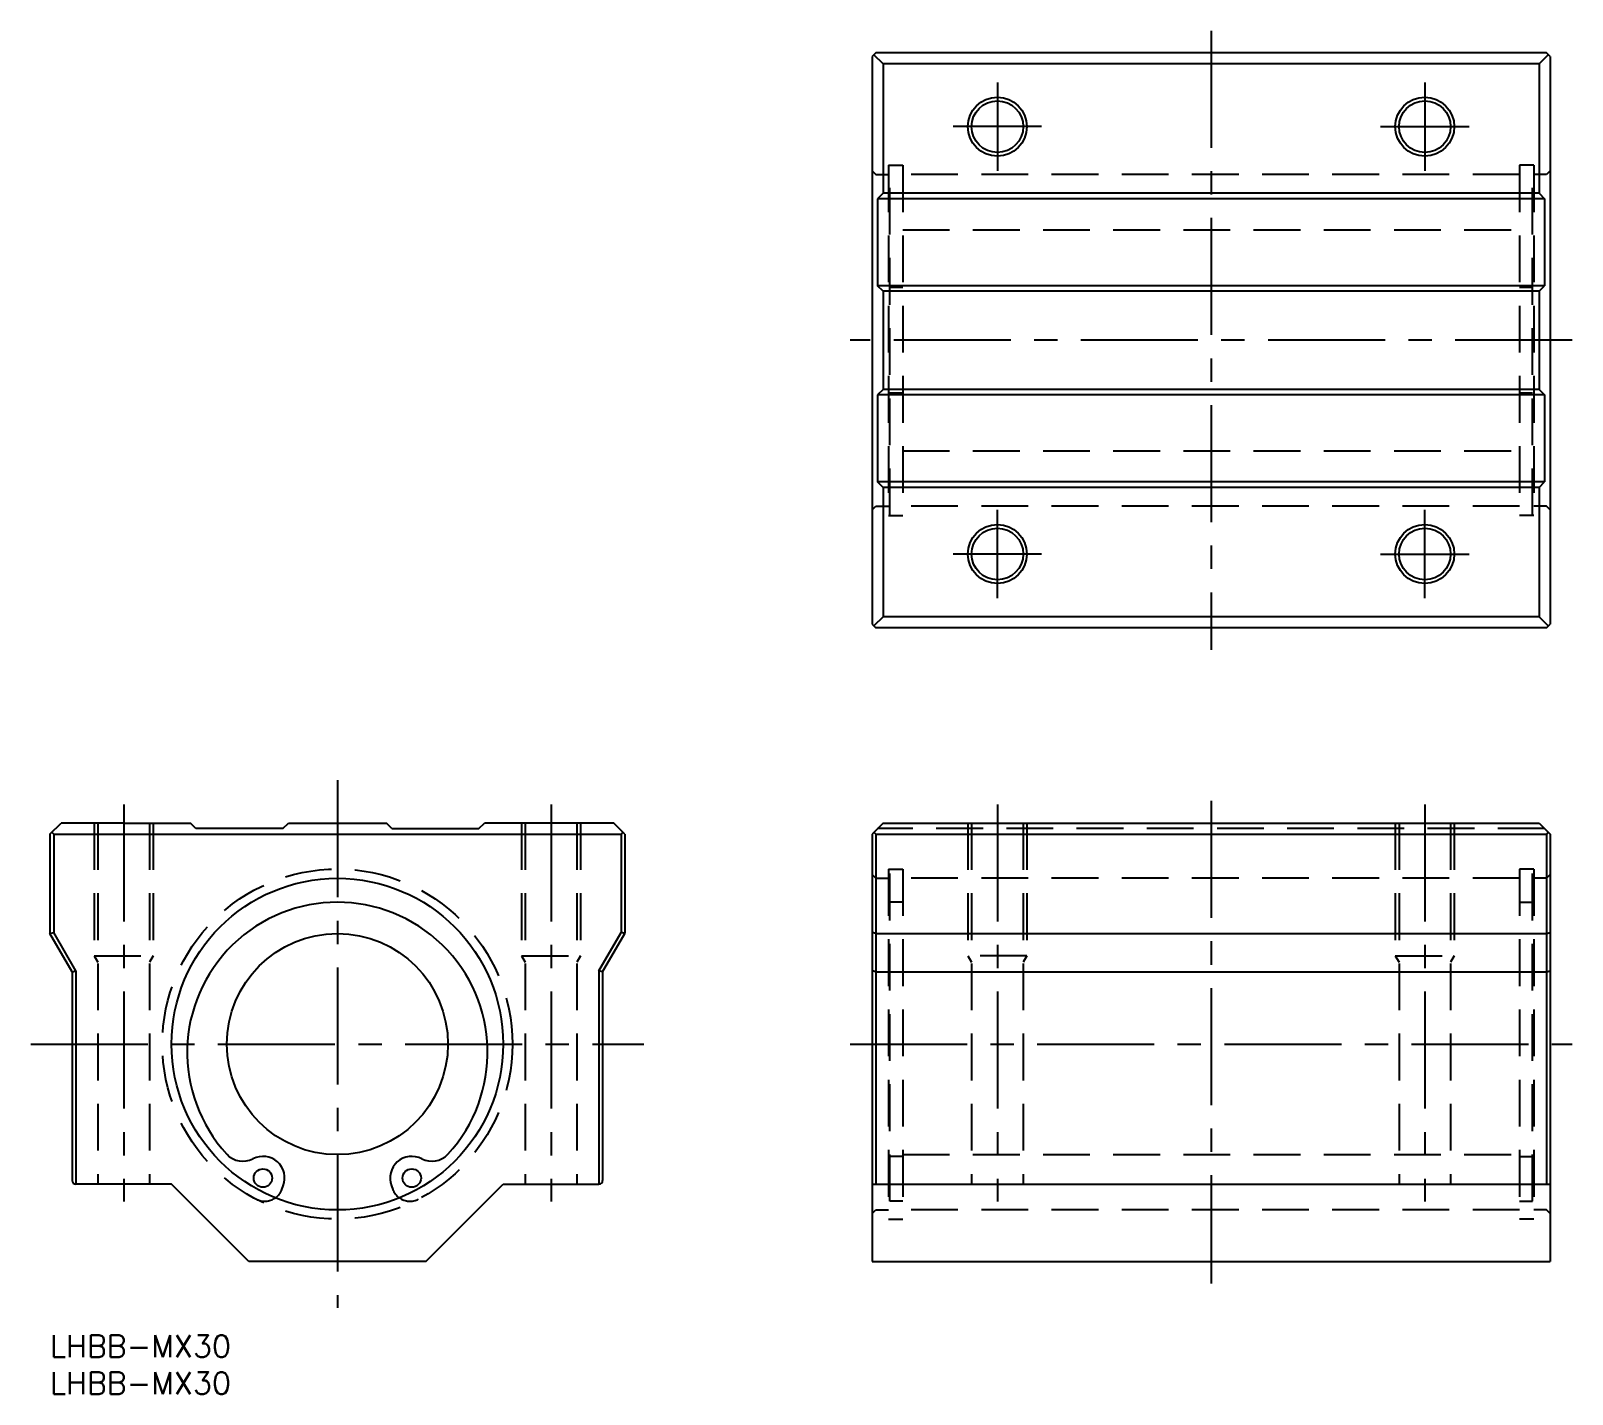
# Model space of a CAD drawing. Extents: x -3 to 207, y -8 to 177.
import ezdxf

# ---------------------------------------------------------------- set-up
doc = ezdxf.new("R2010")
doc.units = 0
doc.header["$LTSCALE"] = 0.5
doc.linetypes.add('CENTER', pattern=[50.8, 31.75, -6.35, 6.35, -6.35])
doc.linetypes.add('DASHED', pattern=[19.05, 12.7, -6.35])
doc.layers.get('0').update_dxf_attribs({"linetype": 'CONTINUOUS'})
for name, color, linetype in [('MSM_CENTER', 1, 'CENTER'), ('MSM_CONTINUOUS', 7, 'CONTINUOUS'), ('MSM_DASHED', 4, 'DASHED'), ('MSM_NARROW', 5, 'CONTINUOUS'), ('MSM_PART_NUMBER', 7, 'CONTINUOUS')]:
    doc.layers.add(name, color=color, linetype=linetype)
doc.styles.get("Standard").update_dxf_attribs({"font": 'txt.shx', "height": 3, "bigfont": 'bigfont.shx'})

# ---------------------------------------------------------------- blocks, each defined once
blk = doc.blocks.new('*U6')
at = {"layer": 'MSM_PART_NUMBER'}
blk.add_text('LHBB-MX30', height=3, dxfattribs=at).set_placement((0, -3))
blk = doc.blocks.new('*U7')
at = {"layer": 'MSM_PART_NUMBER'}
blk.add_text('LHBB-MX30', height=3, dxfattribs=at).set_placement((0, -8))

msp = doc.modelspace()

# ---------------------------------------------------------------- linework, layer by layer
at = {"color": 12, "linetype": 'CONTINUOUS'}
msp.add_line((174.82, 96), (174.82, 96), dxfattribs=at)
at = {"layer": 'MSM_CENTER'}
for p, q in [((157.57, 177), (157.57, 93)), ((128.57, 170), (128.57, 158)), ((186.57, 170), (186.57, 158)), ((134.57, 164), (122.57, 164)), ((180.57, 164), (192.57, 164)), ((206.57, 135), (108.57, 135)), ((128.57, 100), (128.57, 112)), ((186.57, 100), (186.57, 112)), ((134.57, 106), (122.57, 106)), ((180.57, 106), (192.57, 106)), ((39, 75.3), (39, 3.7)), ((10, 72.02), (10, 18.15)), ((68, 72.02), (68, 18.15)), ((128.57, 72.02), (128.57, 18.15)), ((157.57, 72.5), (157.57, 7)), ((186.57, 72.02), (186.57, 18.15)), ((-2.6, 39.5), (80.6, 39.5)), ((108.57, 39.5), (206.57, 39.5))]:
    msp.add_line(p, q, dxfattribs=at)
at = {"layer": 'MSM_CONTINUOUS'}
for p, q in [((112.07, 174), (111.57, 173.5)), ((113.07, 172.5), (111.82, 173.75)), ((203.07, 174), (112.07, 174)), ((202.07, 172.5), (203.32, 173.75)), ((203.57, 173.5), (203.07, 174)), ((111.57, 173.5), (111.57, 96.5)), ((202.07, 172.5), (113.07, 172.5)), ((113.07, 172.5), (113.07, 154.95)), ((202.07, 172.5), (202.07, 154.95)), ((203.57, 173.5), (203.57, 96.5)), ((113.07, 154.95), (112.32, 154.2)), ((202.07, 154.95), (113.07, 154.95)), ((202.07, 154.95), (202.82, 154.2)), ((112.32, 154.2), (112.32, 142.4)), ((202.82, 154.2), (112.32, 154.2)), ((202.82, 154.2), (202.82, 142.4)), ((113.07, 141.65), (112.32, 142.4)), ((202.82, 142.4), (112.32, 142.4)), ((202.07, 141.65), (202.82, 142.4)), ((202.07, 141.65), (113.07, 141.65)), ((113.07, 141.65), (113.07, 128.35)), ((202.07, 141.65), (202.07, 128.35)), ((113.07, 128.35), (112.32, 127.6)), ((202.82, 127.6), (112.32, 127.6)), ((112.32, 127.6), (112.32, 115.8)), ((202.07, 128.35), (113.07, 128.35)), ((202.07, 128.35), (202.82, 127.6)), ((202.82, 127.6), (202.82, 115.8)), ((113.07, 115.05), (112.32, 115.8)), ((202.82, 115.8), (112.32, 115.8)), ((202.07, 115.05), (113.07, 115.05)), ((113.07, 115.05), (113.07, 97.5)), ((202.07, 115.05), (202.82, 115.8)), ((202.07, 115.05), (202.07, 97.5)), ((111.57, 96.5), (112.07, 96)), ((113.07, 97.5), (111.82, 96.25)), ((202.07, 97.5), (113.07, 97.5)), ((202.07, 97.5), (203.32, 96.25)), ((203.07, 96), (203.57, 96.5)), ((203.07, 96), (112.07, 96)), ((0, 68), (1.5, 69.5)), ((10, 69.5), (1.5, 69.5)), ((10, 69.5), (19.05, 69.5)), ((19.8, 68.75), (19.05, 69.5)), ((31.6, 68.75), (32.35, 69.5)), ((32.35, 69.5), (45.65, 69.5)), ((32.35, 69.5), (45.65, 69.5)), ((46.4, 68.75), (45.65, 69.5)), ((58.2, 68.75), (58.95, 69.5)), ((76.5, 69.5), (58.95, 69.5)), ((78, 68), (76.5, 69.5)), ((113.07, 69.5), (111.57, 68)), ((113.07, 69.5), (202.07, 69.5)), ((202.07, 69.5), (203.57, 68)), ((0, 68), (0, 54.5)), ((0.5, 68), (0.25, 68.25)), ((0.5, 68), (77.5, 68)), ((0.5, 68), (0.5, 54.63)), ((31.6, 68.75), (19.8, 68.75)), ((46.4, 68.75), (58.2, 68.75)), ((77.5, 68), (77.75, 68.25)), ((77.5, 68), (77.5, 54.63)), ((78, 68), (78, 54.5)), ((111.57, 68), (111.57, 10)), ((112.07, 68), (111.82, 68.25)), ((112.07, 68), (203.07, 68)), ((112.07, 68), (112.07, 20.5)), ((203.07, 68), (203.32, 68.25)), ((203.07, 68), (203.07, 20.5)), ((203.57, 68), (203.57, 10)), ((0, 54.5), (0.5, 54.63)), ((3, 49.3), (0, 54.5)), ((3.5, 49.44), (0.5, 54.63)), ((74.5, 49.44), (77.5, 54.63)), ((75, 49.3), (78, 54.5)), ((78, 54.5), (77.5, 54.63)), ((112.07, 54.5), (111.57, 54.63)), ((112.07, 54.5), (203.07, 54.5)), ((203.07, 54.5), (203.57, 54.63)), ((3, 49.3), (3.5, 49.44)), ((3, 49.3), (3, 21)), ((3.5, 49.44), (3.5, 20.5)), ((74.5, 49.44), (74.5, 20.5)), ((75, 49.3), (74.5, 49.44)), ((75, 49.3), (75, 21)), ((112.07, 49.3), (111.57, 49.44)), ((112.07, 49.3), (203.07, 49.3)), ((203.07, 49.3), (203.57, 49.44)), ((16.5, 20.5), (3.5, 20.5)), ((27, 10), (16.5, 20.5)), ((31.47, 19.79), (31.66, 20.26)), ((46.34, 20.26), (46.53, 19.79)), ((51, 10), (61.5, 20.5)), ((61.5, 20.5), (74.5, 20.5)), ((111.67, 20.5), (203.57, 20.5)), ((51, 10), (27, 10)), ((111.57, 10), (203.57, 10))]:
    msp.add_line(p, q, dxfattribs=at)
for centre, radius in [((128.57, 164), 3.5), ((186.57, 164), 3.5), ((128.57, 106), 3.5), ((186.57, 106), 3.5), ((39, 39.5), 22.5), ((39, 39.5), 15), ((28.9, 21.32), 1.25), ((49.1, 21.32), 1.25)]:
    msp.add_circle(centre, radius, dxfattribs=at)
for centre, radius, start, end in [((39, 38.37), 20.38, 317.3049, 222.6951), ((26.19, 26.56), 2.95, 222.6951, 297.3094), ((28.9, 21.32), 2.95, 339.1033, 117.3094), ((49.1, 21.32), 2.95, 62.6906, 200.8967), ((51.81, 26.56), 2.95, 242.6906, 317.3049), ((3.5, 21), 0.5, 180, 270), ((74.5, 21), 0.5, 270, 0), ((29.14, 20.68), 2.5, 305.2253, 339.1033), ((48.86, 20.68), 2.5, 200.8967, 234.7747)]:
    msp.add_arc(centre, radius, start, end, dxfattribs=at)
at = {"layer": 'MSM_DASHED'}
for p, q in [((111.57, 158), (112.07, 157.5)), ((112.07, 157.5), (113.77, 157.5)), ((113.77, 158.75), (115.72, 158.75)), ((113.77, 158.75), (113.77, 111.25)), ((113.97, 111.25, 0.38), (113.97, 158.75, 0.38)), ((115.72, 158.75), (115.72, 111.25)), ((199.42, 157.5), (115.72, 157.5)), ((201.37, 158.75), (199.42, 158.75)), ((199.42, 158.75), (199.42, 111.25)), ((201.17, 111.25, 0.38), (201.17, 158.75, 0.38)), ((201.37, 158.75), (201.37, 111.25)), ((203.07, 157.5), (201.37, 157.5)), ((203.57, 158), (203.07, 157.5)), ((115.72, 150), (199.42, 150)), ((115.72, 142.15), (113.97, 142.15)), ((201.17, 142.15), (199.42, 142.15)), ((115.72, 127.85), (113.97, 127.85)), ((201.17, 127.85), (199.42, 127.85)), ((115.72, 120), (199.42, 120)), ((111.57, 112), (112.07, 112.5)), ((112.07, 112.5), (113.77, 112.5)), ((113.77, 111.25), (115.72, 111.25)), ((199.42, 112.5), (115.72, 112.5)), ((201.37, 111.25), (199.42, 111.25)), ((203.07, 112.5), (201.37, 112.5)), ((203.57, 112), (203.07, 112.5)), ((6, 69.5), (6, 51.5)), ((6.5, 69.5), (6.5, 20.5)), ((13.5, 69.5), (13.5, 20.5)), ((14, 69.5), (14, 51.5)), ((64, 69.5), (64, 51.5)), ((64.5, 69.5), (64.5, 20.5)), ((71.5, 69.5), (71.5, 20.5)), ((72, 69.5), (72, 51.5)), ((124.57, 69.5), (124.57, 51.5)), ((125.07, 69.5), (125.07, 20.5)), ((132.07, 69.5), (132.07, 20.5)), ((132.57, 69.5), (132.57, 51.5)), ((182.57, 69.5), (182.57, 51.5)), ((183.07, 69.5), (183.07, 20.5)), ((190.07, 69.5), (190.07, 20.5)), ((190.57, 69.5), (190.57, 51.5)), ((202.82, 68.75), (112.32, 68.75)), ((113.77, 63.25), (115.72, 63.25)), ((113.77, 63.25), (113.77, 15.75)), ((113.97, 18.18, 0.38), (113.97, 63.25, 0.38)), ((115.72, 63.25), (115.72, 15.75)), ((201.37, 63.25), (199.42, 63.25)), ((199.42, 63.25), (199.42, 15.75)), ((201.17, 18.18, 0.38), (201.17, 63.25, 0.38)), ((201.37, 63.25), (201.37, 15.75)), ((111.57, 62.5), (112.07, 62)), ((112.07, 62), (113.77, 62)), ((199.42, 62), (115.72, 62)), ((203.07, 62), (201.37, 62)), ((203.57, 62.5), (203.07, 62)), ((115.72, 58.75), (113.97, 58.75)), ((199.42, 58.75), (201.17, 58.75)), ((115.72, 54.5), (199.42, 54.5)), ((6, 51.5), (14, 51.5)), ((6, 51.5), (6.5, 50.63)), ((14, 51.5), (13.5, 50.63)), ((64, 51.5), (72, 51.5)), ((64, 51.5), (64.5, 50.63)), ((72, 51.5), (71.5, 50.63)), ((132.57, 51.5), (124.57, 51.5)), ((124.57, 51.5), (125.07, 50.63)), ((132.57, 51.5), (132.07, 50.63)), ((182.57, 51.5), (190.57, 51.5)), ((182.57, 51.5), (183.07, 50.63)), ((190.57, 51.5), (190.07, 50.63)), ((115.72, 24.27), (113.97, 24.27)), ((115.72, 24.5), (199.42, 24.5)), ((199.42, 24.27), (201.17, 24.27)), ((111.57, 16.5), (112.07, 17)), ((112.07, 17), (113.77, 17)), ((115.72, 18.18), (113.97, 18.18)), ((199.42, 17), (115.72, 17)), ((199.42, 18.18), (201.17, 18.18)), ((203.07, 17), (201.37, 17)), ((203.57, 16.5), (203.07, 17)), ((113.77, 15.75), (115.72, 15.75)), ((201.37, 15.75), (199.42, 15.75))]:
    msp.add_line(p, q, dxfattribs=at)
msp.add_circle((39, 39.5), 23.75, dxfattribs=at)
for centre, start, end in [((29.14, 20.68), 242.347, 305.2253), ((48.86, 20.68), 234.7747, 297.653)]:
    msp.add_arc(centre, 2.5, start, end, dxfattribs=at)
at = {"layer": 'MSM_NARROW'}
for centre in [(128.57, 164), (186.57, 164), (128.57, 106), (186.57, 106)]:
    msp.add_circle(centre, 4, dxfattribs=at)

# ---------------------------------------------------------------- block references
at = {"layer": 'MSM_CONTINUOUS'}
for name in ['*U6', '*U7']:
    msp.add_blockref(name, (0, 0), dxfattribs=at)

doc.saveas('drawing.dxf')
